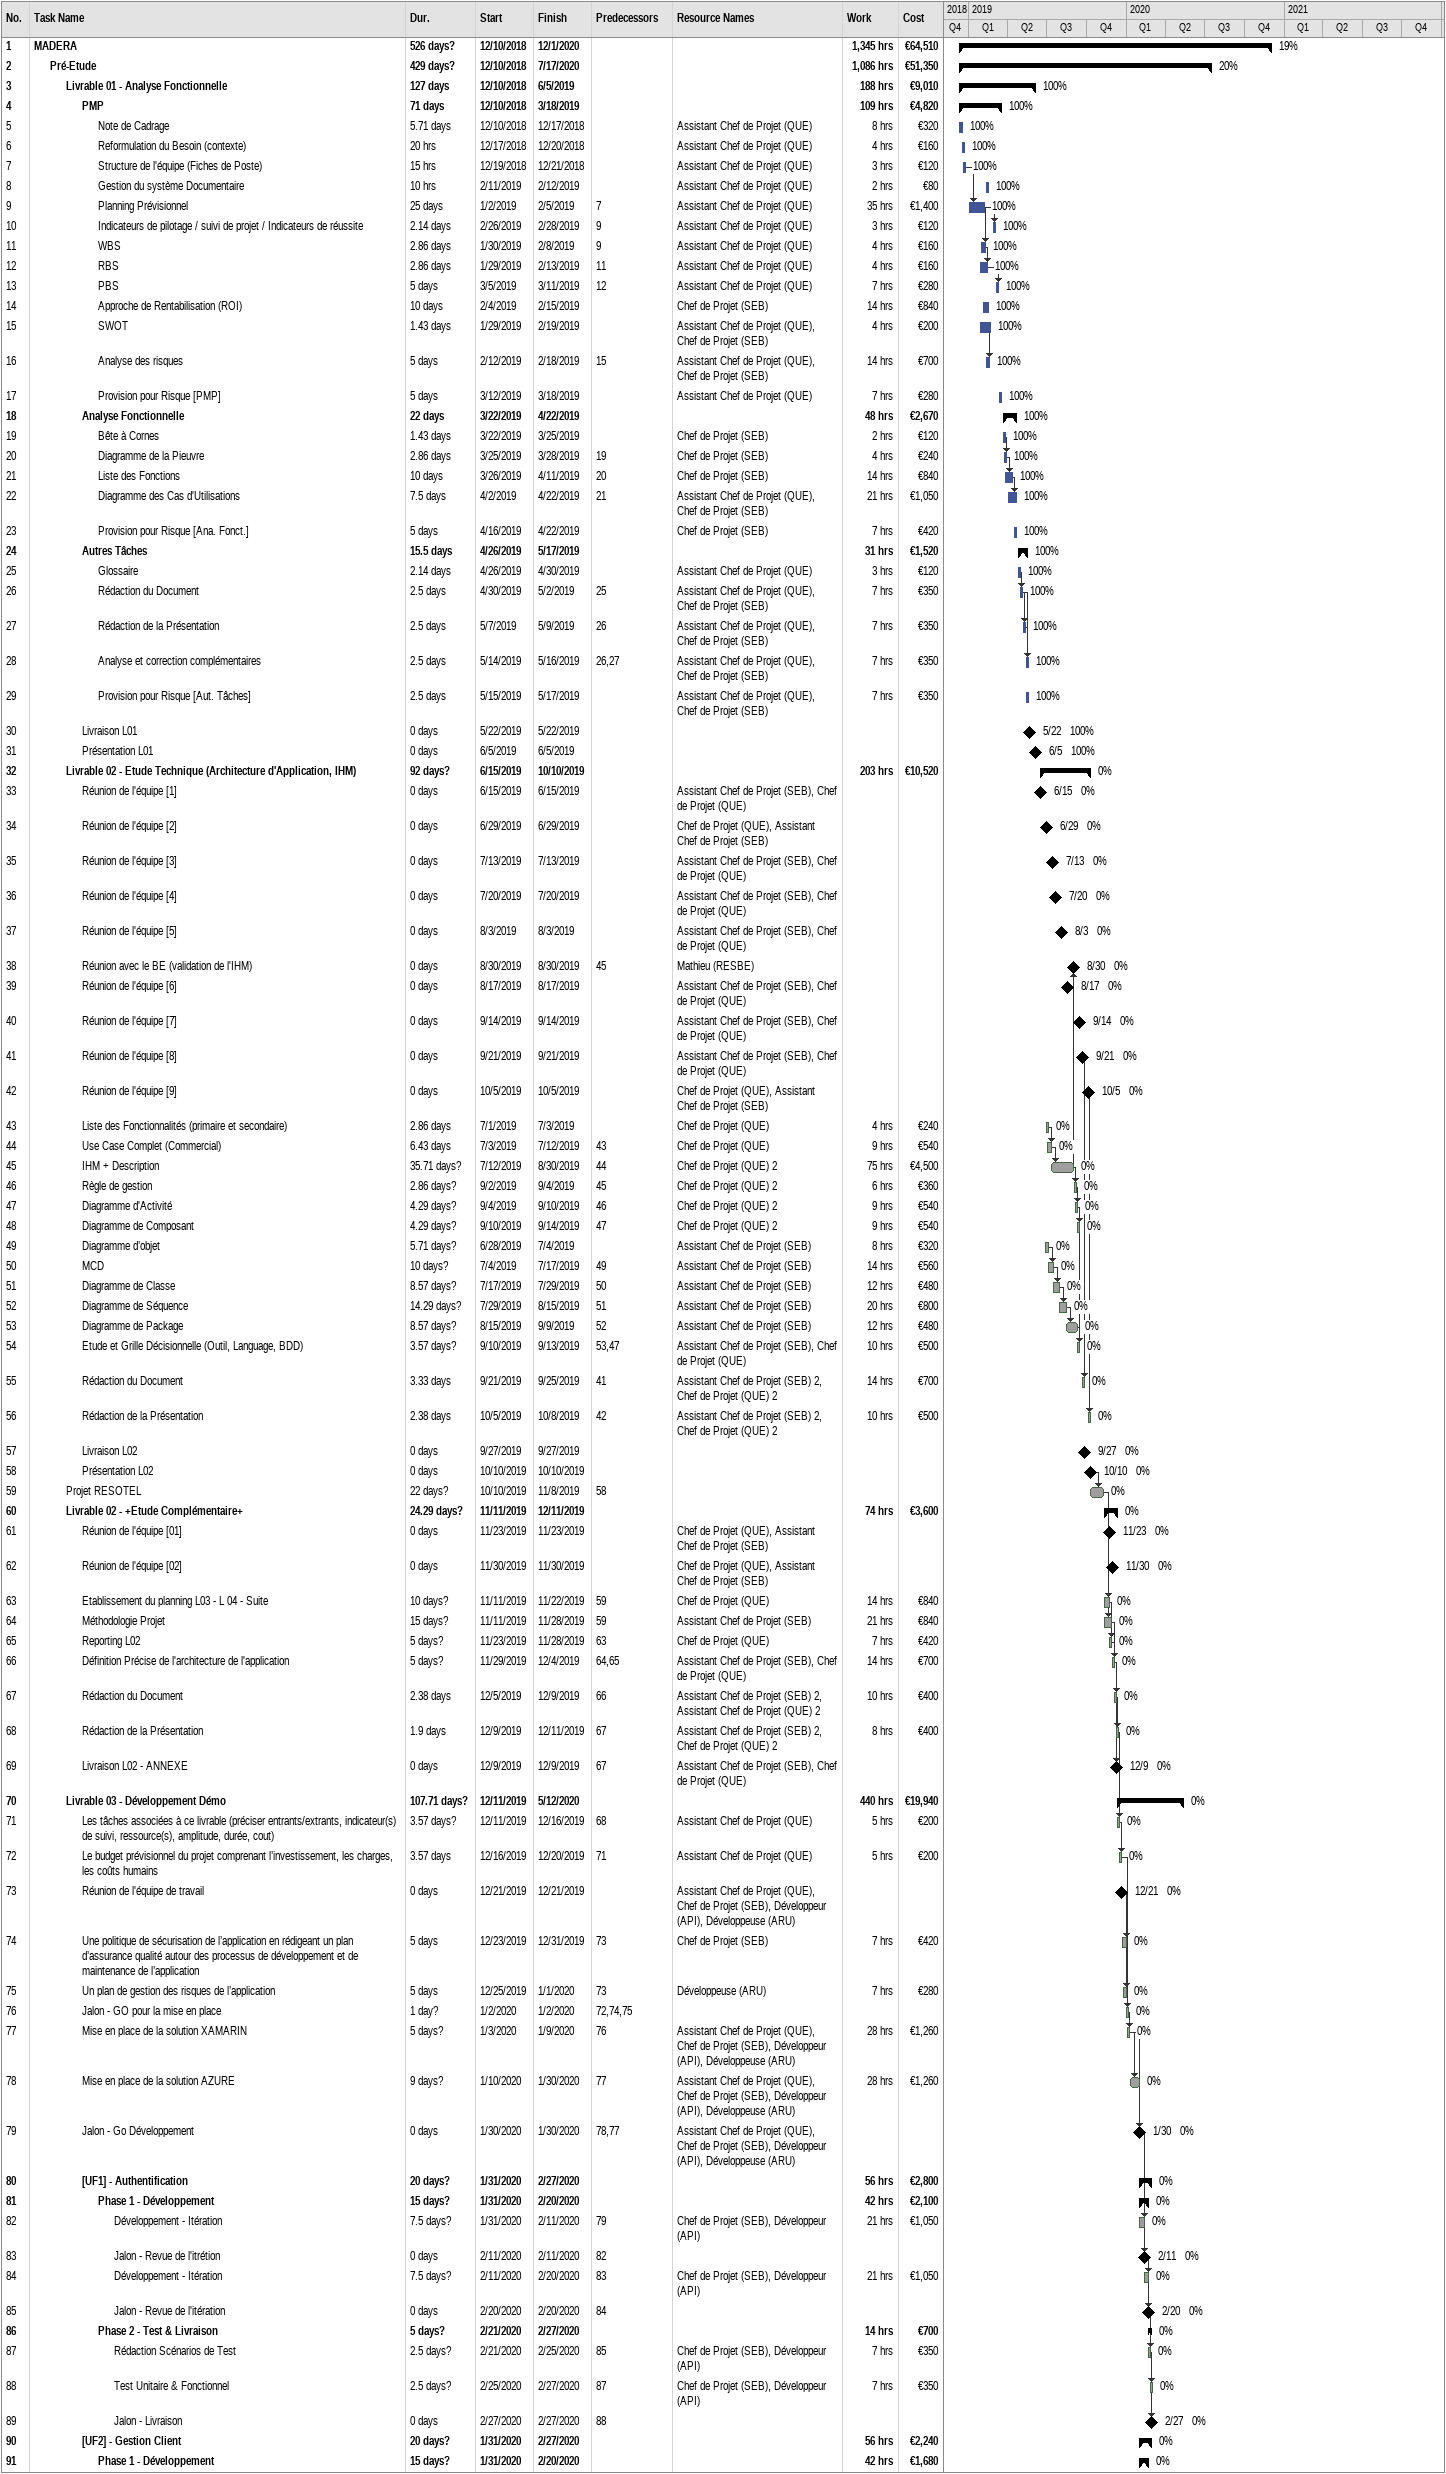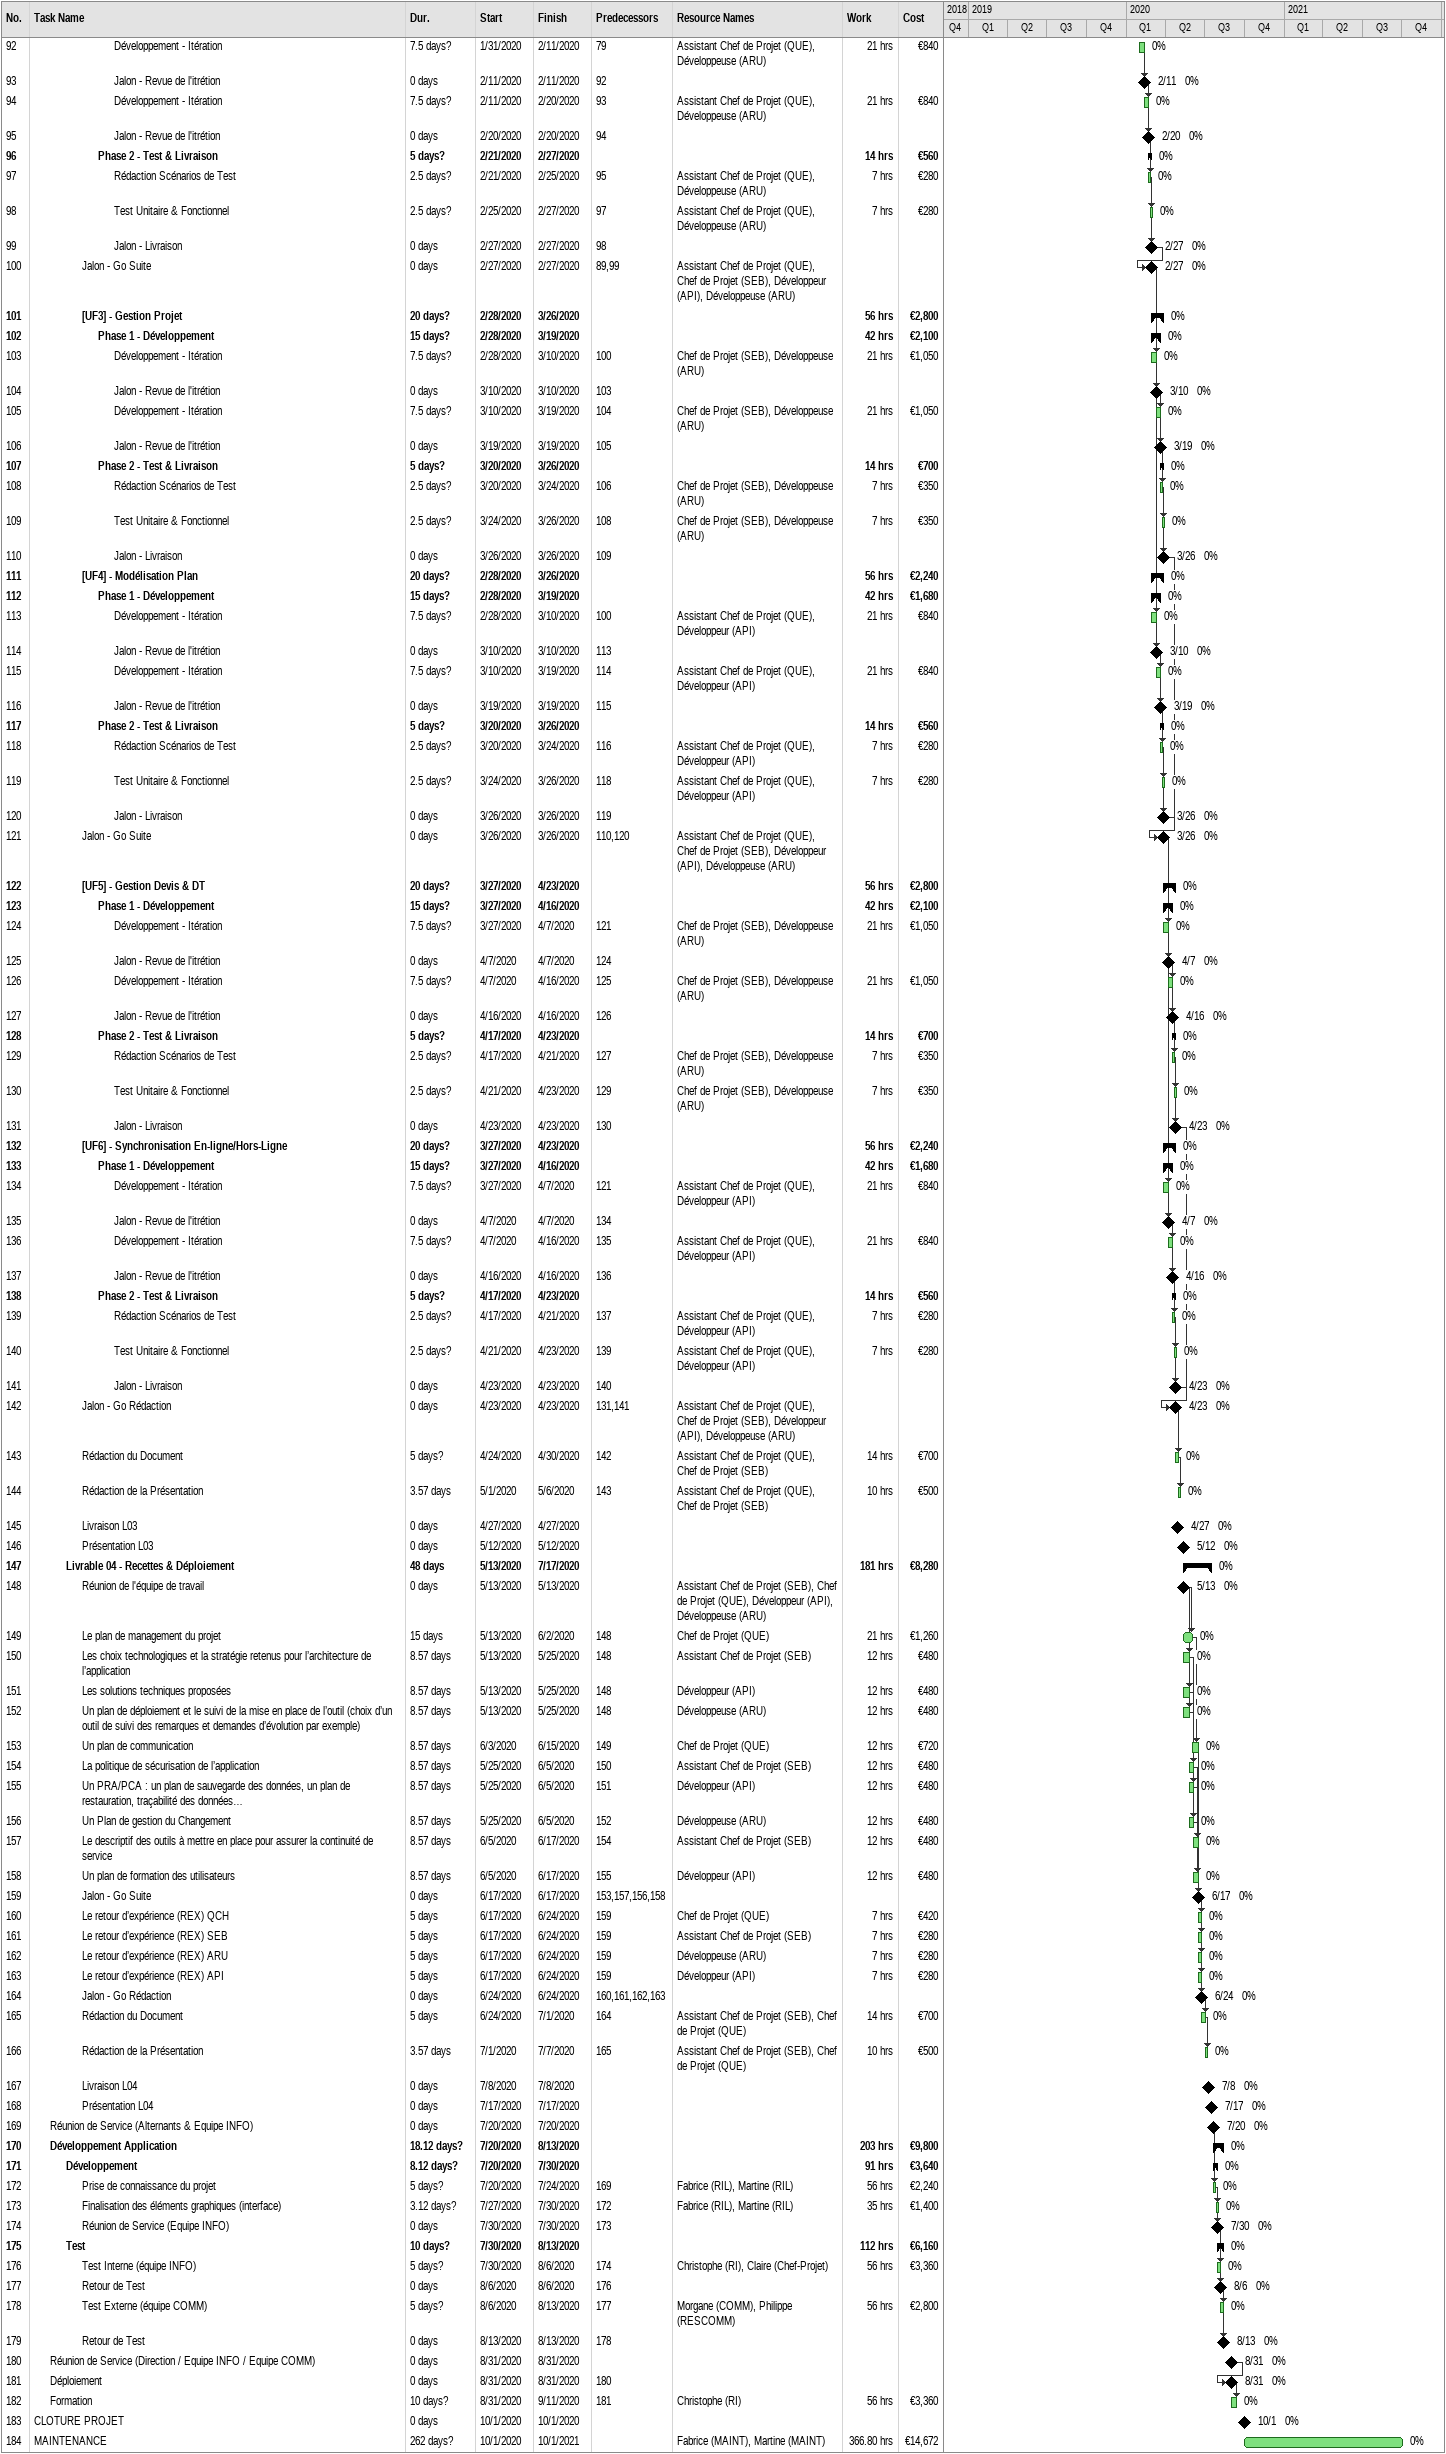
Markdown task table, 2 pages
| ID | Level | Task | Duration | Start | Finish | Predecessors | Resources | % complete | Work (h) | Cost (€) |
|---|---|---|---|---|---|---|---|---|---|---|
| 1 | 1 | **MADERA** | 526d? | 2018-12-10 | 2020-12-01 |  |  | 19 | 1345 | 64510 |
| 2 | 2 | **Pré-Etude** | 429d? | 2018-12-10 | 2020-07-17 |  |  | 20 | 1086 | 51350 |
| 3 | 3 | **Livrable 01 - Analyse Fonctionnelle** | 127d | 2018-12-10 | 2019-06-05 |  |  | 100 | 188 | 9010 |
| 4 | 4 | **PMP** | 71d | 2018-12-10 | 2019-03-18 |  |  | 100 | 109 | 4820 |
| 5 | 5 | Note de Cadrage | 5.71d | 2018-12-10 | 2018-12-17 |  | Assistant Chef de Projet (QUE) | 100 | 8 | 320 |
| 6 | 5 | Reformulation du Besoin (contexte) | 20h | 2018-12-17 | 2018-12-20 |  | Assistant Chef de Projet (QUE) | 100 | 4 | 160 |
| 7 | 5 | Structure de l'équipe (Fiches de Poste) | 15h | 2018-12-19 | 2018-12-21 |  | Assistant Chef de Projet (QUE) | 100 | 3 | 120 |
| 8 | 5 | Gestion du système Documentaire | 10h | 2019-02-11 | 2019-02-12 |  | Assistant Chef de Projet (QUE) | 100 | 2 | 80 |
| 9 | 5 | Planning Prévisionnel | 25d | 2019-01-02 | 2019-02-05 | 7 | Assistant Chef de Projet (QUE) | 100 | 35 | 1400 |
| 10 | 5 | Indicateurs de pilotage / suivi de projet / Indicateurs de réussite | 2.14d | 2019-02-26 | 2019-02-28 | 9 | Assistant Chef de Projet (QUE) | 100 | 3 | 120 |
| 11 | 5 | WBS | 2.86d | 2019-01-30 | 2019-02-08 | 9 | Assistant Chef de Projet (QUE) | 100 | 4 | 160 |
| 12 | 5 | RBS | 2.86d | 2019-01-29 | 2019-02-13 | 11 | Assistant Chef de Projet (QUE) | 100 | 4 | 160 |
| 13 | 5 | PBS | 5d | 2019-03-05 | 2019-03-11 | 12 | Assistant Chef de Projet (QUE) | 100 | 7 | 280 |
| 14 | 5 | Approche de Rentabilisation (ROI) | 10d | 2019-02-04 | 2019-02-15 |  | Chef de Projet (SEB) | 100 | 14 | 840 |
| 15 | 5 | SWOT | 1.43d | 2019-01-29 | 2019-02-19 |  | Assistant Chef de Projet (QUE), Chef de Projet (SEB) | 100 | 4 | 200 |
| 16 | 5 | Analyse des risques | 5d | 2019-02-12 | 2019-02-18 | 15 | Assistant Chef de Projet (QUE), Chef de Projet (SEB) | 100 | 14 | 700 |
| 17 | 5 | Provision pour Risque [PMP] | 5d | 2019-03-12 | 2019-03-18 |  | Assistant Chef de Projet (QUE) | 100 | 7 | 280 |
| 18 | 4 | **Analyse Fonctionnelle** | 22d | 2019-03-22 | 2019-04-22 |  |  | 100 | 48 | 2670 |
| 19 | 5 | Bête à Cornes | 1.43d | 2019-03-22 | 2019-03-25 |  | Chef de Projet (SEB) | 100 | 2 | 120 |
| 20 | 5 | Diagramme de la Pieuvre | 2.86d | 2019-03-25 | 2019-03-28 | 19 | Chef de Projet (SEB) | 100 | 4 | 240 |
| 21 | 5 | Liste des Fonctions | 10d | 2019-03-26 | 2019-04-11 | 20 | Chef de Projet (SEB) | 100 | 14 | 840 |
| 22 | 5 | Diagramme des Cas d'Utilisations | 7.5d | 2019-04-02 | 2019-04-22 | 21 | Assistant Chef de Projet (QUE), Chef de Projet (SEB) | 100 | 21 | 1050 |
| 23 | 5 | Provision pour Risque [Ana. Fonct.] | 5d | 2019-04-16 | 2019-04-22 |  | Chef de Projet (SEB) | 100 | 7 | 420 |
| 24 | 4 | **Autres Tâches** | 15.5d | 2019-04-26 | 2019-05-17 |  |  | 100 | 31 | 1520 |
| 25 | 5 | Glossaire | 2.14d | 2019-04-26 | 2019-04-30 |  | Assistant Chef de Projet (QUE) | 100 | 3 | 120 |
| 26 | 5 | Rédaction du Document | 2.5d | 2019-04-30 | 2019-05-02 | 25 | Assistant Chef de Projet (QUE), Chef de Projet (SEB) | 100 | 7 | 350 |
| 27 | 5 | Rédaction de la Présentation | 2.5d | 2019-05-07 | 2019-05-09 | 26 | Assistant Chef de Projet (QUE), Chef de Projet (SEB) | 100 | 7 | 350 |
| 28 | 5 | Analyse et correction complémentaires | 2.5d | 2019-05-14 | 2019-05-16 | 26, 27 | Assistant Chef de Projet (QUE), Chef de Projet (SEB) | 100 | 7 | 350 |
| 29 | 5 | Provision pour Risque [Aut. Tâches] | 2.5d | 2019-05-15 | 2019-05-17 |  | Assistant Chef de Projet (QUE), Chef de Projet (SEB) | 100 | 7 | 350 |
| 30 | 4 | Livraison L01 | 0d | 2019-05-22 | 2019-05-22 |  |  | 100 |  |  |
| 31 | 4 | Présentation L01 | 0d | 2019-06-05 | 2019-06-05 |  |  | 100 |  |  |
| 32 | 3 | **Livrable 02 - Etude Technique (Architecture d'Application, IHM)** | 92d? | 2019-06-15 | 2019-10-10 |  |  | 0 | 203 | 10520 |
| 33 | 4 | Réunion de l'équipe [1] | 0d | 2019-06-15 | 2019-06-15 |  | Assistant Chef de Projet (SEB), Chef de Projet (QUE) | 0 |  |  |
| 34 | 4 | Réunion de l'équipe [2] | 0d | 2019-06-29 | 2019-06-29 |  | Chef de Projet (QUE), Assistant Chef de Projet (SEB) | 0 |  |  |
| 35 | 4 | Réunion de l'équipe [3] | 0d | 2019-07-13 | 2019-07-13 |  | Assistant Chef de Projet (SEB), Chef de Projet (QUE) | 0 |  |  |
| 36 | 4 | Réunion de l'équipe [4] | 0d | 2019-07-20 | 2019-07-20 |  | Assistant Chef de Projet (SEB), Chef de Projet (QUE) | 0 |  |  |
| 37 | 4 | Réunion de l'équipe [5] | 0d | 2019-08-03 | 2019-08-03 |  | Assistant Chef de Projet (SEB), Chef de Projet (QUE) | 0 |  |  |
| 38 | 4 | Réunion avec le BE (validation de l'IHM) | 0d | 2019-08-30 | 2019-08-30 | 45 | Mathieu (RESBE) | 0 |  |  |
| 39 | 4 | Réunion de l'équipe [6] | 0d | 2019-08-17 | 2019-08-17 |  | Assistant Chef de Projet (SEB), Chef de Projet (QUE) | 0 |  |  |
| 40 | 4 | Réunion de l'équipe [7] | 0d | 2019-09-14 | 2019-09-14 |  | Assistant Chef de Projet (SEB), Chef de Projet (QUE) | 0 |  |  |
| 41 | 4 | Réunion de l'équipe [8] | 0d | 2019-09-21 | 2019-09-21 |  | Assistant Chef de Projet (SEB), Chef de Projet (QUE) | 0 |  |  |
| 42 | 4 | Réunion de l'équipe [9] | 0d | 2019-10-05 | 2019-10-05 |  | Chef de Projet (QUE), Assistant Chef de Projet (SEB) | 0 |  |  |
| 43 | 4 | Liste des Fonctionnalités (primaire et secondaire) | 2.86d | 2019-07-01 | 2019-07-03 |  | Chef de Projet (QUE) | 0 | 4 | 240 |
| 44 | 4 | Use Case Complet (Commercial) | 6.43d | 2019-07-03 | 2019-07-12 | 43 | Chef de Projet (QUE) | 0 | 9 | 540 |
| 45 | 4 | IHM + Description | 35.71d? | 2019-07-12 | 2019-08-30 | 44 | Chef de Projet (QUE) 2 | 0 | 75 | 4500 |
| 46 | 4 | Règle de gestion | 2.86d? | 2019-09-02 | 2019-09-04 | 45 | Chef de Projet (QUE) 2 | 0 | 6 | 360 |
| 47 | 4 | Diagramme d'Activité | 4.29d? | 2019-09-04 | 2019-09-10 | 46 | Chef de Projet (QUE) 2 | 0 | 9 | 540 |
| 48 | 4 | Diagramme de Composant | 4.29d? | 2019-09-10 | 2019-09-14 | 47 | Chef de Projet (QUE) 2 | 0 | 9 | 540 |
| 49 | 4 | Diagramme d’objet | 5.71d? | 2019-06-28 | 2019-07-04 |  | Assistant Chef de Projet (SEB) | 0 | 8 | 320 |
| 50 | 4 | MCD | 10d? | 2019-07-04 | 2019-07-17 | 49 | Assistant Chef de Projet (SEB) | 0 | 14 | 560 |
| 51 | 4 | Diagramme de Classe | 8.57d? | 2019-07-17 | 2019-07-29 | 50 | Assistant Chef de Projet (SEB) | 0 | 12 | 480 |
| 52 | 4 | Diagramme de Séquence | 14.29d? | 2019-07-29 | 2019-08-15 | 51 | Assistant Chef de Projet (SEB) | 0 | 20 | 800 |
| 53 | 4 | Diagramme de Package | 8.57d? | 2019-08-15 | 2019-09-09 | 52 | Assistant Chef de Projet (SEB) | 0 | 12 | 480 |
| 54 | 4 | Etude et Grille Décisionnelle (Outil, Language, BDD) | 3.57d? | 2019-09-10 | 2019-09-13 | 53, 47 | Assistant Chef de Projet (SEB), Chef de Projet (QUE) | 0 | 10 | 500 |
| 55 | 4 | Rédaction du Document | 3.33d | 2019-09-21 | 2019-09-25 | 41 | Assistant Chef de Projet (SEB) 2, Chef de Projet (QUE) 2 | 0 | 14 | 700 |
| 56 | 4 | Rédaction de la Présentation | 2.38d | 2019-10-05 | 2019-10-08 | 42 | Assistant Chef de Projet (SEB) 2, Chef de Projet (QUE) 2 | 0 | 10 | 500 |
| 57 | 4 | Livraison L02 | 0d | 2019-09-27 | 2019-09-27 |  |  | 0 |  |  |
| 58 | 4 | Présentation L02 | 0d | 2019-10-10 | 2019-10-10 |  |  | 0 |  |  |
| 59 | 3 | Projet RESOTEL | 22d? | 2019-10-10 | 2019-11-08 | 58 |  | 0 |  |  |
| 60 | 3 | **Livrable 02 - +Etude Complémentaire+** | 24.29d? | 2019-11-11 | 2019-12-11 |  |  | 0 | 74 | 3600 |
| 61 | 4 | Réunion de l'équipe [01] | 0d | 2019-11-23 | 2019-11-23 |  | Chef de Projet (QUE), Assistant Chef de Projet (SEB) | 0 |  |  |
| 62 | 4 | Réunion de l'équipe [02] | 0d | 2019-11-30 | 2019-11-30 |  | Chef de Projet (QUE), Assistant Chef de Projet (SEB) | 0 |  |  |
| 63 | 4 | Etablissement du planning L03 - L 04 - Suite | 10d? | 2019-11-11 | 2019-11-22 | 59 | Chef de Projet (QUE) | 0 | 14 | 840 |
| 64 | 4 | Méthodologie Projet | 15d? | 2019-11-11 | 2019-11-28 | 59 | Assistant Chef de Projet (SEB) | 0 | 21 | 840 |
| 65 | 4 | Reporting L02 | 5d? | 2019-11-23 | 2019-11-28 | 63 | Chef de Projet (QUE) | 0 | 7 | 420 |
| 66 | 4 | Définition Précise de l'architecture de l'application | 5d? | 2019-11-29 | 2019-12-04 | 64, 65 | Assistant Chef de Projet (SEB), Chef de Projet (QUE) | 0 | 14 | 700 |
| 67 | 4 | Rédaction du Document | 2.38d | 2019-12-05 | 2019-12-09 | 66 | Assistant Chef de Projet (SEB) 2, Assistant Chef de Projet (QUE) 2 | 0 | 10 | 400 |
| 68 | 4 | Rédaction de la Présentation | 1.9d | 2019-12-09 | 2019-12-11 | 67 | Assistant Chef de Projet (SEB) 2, Chef de Projet (QUE) 2 | 0 | 8 | 400 |
| 69 | 4 | Livraison L02 - ANNEXE | 0d | 2019-12-09 | 2019-12-09 | 67 | Assistant Chef de Projet (SEB), Chef de Projet (QUE) | 0 |  |  |
| 70 | 3 | **Livrable 03 - Développement Démo** | 107.71d? | 2019-12-11 | 2020-05-12 |  |  | 0 | 440 | 19940 |
| 71 | 4 | Les tâches associées à ce livrable (préciser entrants/extrants, indicateur(s) de suivi, ressource(s), amplitude, durée, cout) | 3.57d? | 2019-12-11 | 2019-12-16 | 68 | Assistant Chef de Projet (QUE) | 0 | 5 | 200 |
| 72 | 4 | Le budget prévisionnel du projet comprenant l’investissement, les charges, les coûts humains | 3.57d | 2019-12-16 | 2019-12-20 | 71 | Assistant Chef de Projet (QUE) | 0 | 5 | 200 |
| 73 | 4 | Réunion de l'équipe de travail | 0d | 2019-12-21 | 2019-12-21 |  | Assistant Chef de Projet (QUE), Chef de Projet (SEB), Développeur (API), Développeuse (ARU) | 0 |  |  |
| 74 | 4 | Une politique de sécurisation de l’application en rédigeant un plan d’assurance qualité autour des processus de développement et de maintenance de l’application | 5d | 2019-12-23 | 2019-12-31 | 73 | Chef de Projet (SEB) | 0 | 7 | 420 |
| 75 | 4 | Un plan de gestion des risques de l’application | 5d | 2019-12-25 | 2020-01-01 | 73 | Développeuse (ARU) | 0 | 7 | 280 |
| 76 | 4 | Jalon - GO pour la mise en place | 1d? | 2020-01-02 | 2020-01-02 | 72, 74, 75 |  | 0 |  |  |
| 77 | 4 | Mise en place de la solution XAMARIN | 5d? | 2020-01-03 | 2020-01-09 | 76 | Assistant Chef de Projet (QUE), Chef de Projet (SEB), Développeur (API), Développeuse (ARU) | 0 | 28 | 1260 |
| 78 | 4 | Mise en place de la solution AZURE | 9d? | 2020-01-10 | 2020-01-30 | 77 | Assistant Chef de Projet (QUE), Chef de Projet (SEB), Développeur (API), Développeuse (ARU) | 0 | 28 | 1260 |
| 79 | 4 | Jalon - Go Développement | 0d | 2020-01-30 | 2020-01-30 | 78, 77 | Assistant Chef de Projet (QUE), Chef de Projet (SEB), Développeur (API), Développeuse (ARU) | 0 |  |  |
| 80 | 4 | **[UF1] - Authentification** | 20d? | 2020-01-31 | 2020-02-27 |  |  | 0 | 56 | 2800 |
| 81 | 5 | **Phase 1 - Développement** | 15d? | 2020-01-31 | 2020-02-20 |  |  | 0 | 42 | 2100 |
| 82 | 6 | Développement - Itération | 7.5d? | 2020-01-31 | 2020-02-11 | 79 | Chef de Projet (SEB), Développeur (API) | 0 | 21 | 1050 |
| 83 | 6 | Jalon - Revue de l'itrétion | 0d | 2020-02-11 | 2020-02-11 | 82 |  | 0 |  |  |
| 84 | 6 | Développement - Itération | 7.5d? | 2020-02-11 | 2020-02-20 | 83 | Chef de Projet (SEB), Développeur (API) | 0 | 21 | 1050 |
| 85 | 6 | Jalon - Revue de l'itération | 0d | 2020-02-20 | 2020-02-20 | 84 |  | 0 |  |  |
| 86 | 5 | **Phase 2 - Test & Livraison** | 5d? | 2020-02-21 | 2020-02-27 |  |  | 0 | 14 | 700 |
| 87 | 6 | Rédaction Scénarios de Test | 2.5d? | 2020-02-21 | 2020-02-25 | 85 | Chef de Projet (SEB), Développeur (API) | 0 | 7 | 350 |
| 88 | 6 | Test Unitaire & Fonctionnel | 2.5d? | 2020-02-25 | 2020-02-27 | 87 | Chef de Projet (SEB), Développeur (API) | 0 | 7 | 350 |
| 89 | 6 | Jalon - Livraison | 0d | 2020-02-27 | 2020-02-27 | 88 |  | 0 |  |  |
| 90 | 4 | **[UF2] - Gestion Client** | 20d? | 2020-01-31 | 2020-02-27 |  |  | 0 | 56 | 2240 |
| 91 | 5 | **Phase 1 - Développement** | 15d? | 2020-01-31 | 2020-02-20 |  |  | 0 | 42 | 1680 |
| 92 | 6 | Développement - Itération | 7.5d? | 2020-01-31 | 2020-02-11 | 79 | Assistant Chef de Projet (QUE), Développeuse (ARU) | 0 | 21 | 840 |
| 93 | 6 | Jalon - Revue de l'itrétion | 0d | 2020-02-11 | 2020-02-11 | 92 |  | 0 |  |  |
| 94 | 6 | Développement - Itération | 7.5d? | 2020-02-11 | 2020-02-20 | 93 | Assistant Chef de Projet (QUE), Développeuse (ARU) | 0 | 21 | 840 |
| 95 | 6 | Jalon - Revue de l'itrétion | 0d | 2020-02-20 | 2020-02-20 | 94 |  | 0 |  |  |
| 96 | 5 | **Phase 2 - Test & Livraison** | 5d? | 2020-02-21 | 2020-02-27 |  |  | 0 | 14 | 560 |
| 97 | 6 | Rédaction Scénarios de Test | 2.5d? | 2020-02-21 | 2020-02-25 | 95 | Assistant Chef de Projet (QUE), Développeuse (ARU) | 0 | 7 | 280 |
| 98 | 6 | Test Unitaire & Fonctionnel | 2.5d? | 2020-02-25 | 2020-02-27 | 97 | Assistant Chef de Projet (QUE), Développeuse (ARU) | 0 | 7 | 280 |
| 99 | 6 | Jalon - Livraison | 0d | 2020-02-27 | 2020-02-27 | 98 |  | 0 |  |  |
| 100 | 4 | Jalon - Go Suite | 0d | 2020-02-27 | 2020-02-27 | 89, 99 | Assistant Chef de Projet (QUE), Chef de Projet (SEB), Développeur (API), Développeuse (ARU) | 0 |  |  |
| 101 | 4 | **[UF3] - Gestion Projet** | 20d? | 2020-02-28 | 2020-03-26 |  |  | 0 | 56 | 2800 |
| 102 | 5 | **Phase 1 - Développement** | 15d? | 2020-02-28 | 2020-03-19 |  |  | 0 | 42 | 2100 |
| 103 | 6 | Développement - Itération | 7.5d? | 2020-02-28 | 2020-03-10 | 100 | Chef de Projet (SEB), Développeuse (ARU) | 0 | 21 | 1050 |
| 104 | 6 | Jalon - Revue de l'itrétion | 0d | 2020-03-10 | 2020-03-10 | 103 |  | 0 |  |  |
| 105 | 6 | Développement - Itération | 7.5d? | 2020-03-10 | 2020-03-19 | 104 | Chef de Projet (SEB), Développeuse (ARU) | 0 | 21 | 1050 |
| 106 | 6 | Jalon - Revue de l'itrétion | 0d | 2020-03-19 | 2020-03-19 | 105 |  | 0 |  |  |
| 107 | 5 | **Phase 2 - Test & Livraison** | 5d? | 2020-03-20 | 2020-03-26 |  |  | 0 | 14 | 700 |
| 108 | 6 | Rédaction Scénarios de Test | 2.5d? | 2020-03-20 | 2020-03-24 | 106 | Chef de Projet (SEB), Développeuse (ARU) | 0 | 7 | 350 |
| 109 | 6 | Test Unitaire & Fonctionnel | 2.5d? | 2020-03-24 | 2020-03-26 | 108 | Chef de Projet (SEB), Développeuse (ARU) | 0 | 7 | 350 |
| 110 | 6 | Jalon - Livraison | 0d | 2020-03-26 | 2020-03-26 | 109 |  | 0 |  |  |
| 111 | 4 | **[UF4] - Modélisation Plan** | 20d? | 2020-02-28 | 2020-03-26 |  |  | 0 | 56 | 2240 |
| 112 | 5 | **Phase 1 - Développement** | 15d? | 2020-02-28 | 2020-03-19 |  |  | 0 | 42 | 1680 |
| 113 | 6 | Développement - Itération | 7.5d? | 2020-02-28 | 2020-03-10 | 100 | Assistant Chef de Projet (QUE), Développeur (API) | 0 | 21 | 840 |
| 114 | 6 | Jalon - Revue de l'itrétion | 0d | 2020-03-10 | 2020-03-10 | 113 |  | 0 |  |  |
| 115 | 6 | Développement - Itération | 7.5d? | 2020-03-10 | 2020-03-19 | 114 | Assistant Chef de Projet (QUE), Développeur (API) | 0 | 21 | 840 |
| 116 | 6 | Jalon - Revue de l'itrétion | 0d | 2020-03-19 | 2020-03-19 | 115 |  | 0 |  |  |
| 117 | 5 | **Phase 2 - Test & Livraison** | 5d? | 2020-03-20 | 2020-03-26 |  |  | 0 | 14 | 560 |
| 118 | 6 | Rédaction Scénarios de Test | 2.5d? | 2020-03-20 | 2020-03-24 | 116 | Assistant Chef de Projet (QUE), Développeur (API) | 0 | 7 | 280 |
| 119 | 6 | Test Unitaire & Fonctionnel | 2.5d? | 2020-03-24 | 2020-03-26 | 118 | Assistant Chef de Projet (QUE), Développeur (API) | 0 | 7 | 280 |
| 120 | 6 | Jalon - Livraison | 0d | 2020-03-26 | 2020-03-26 | 119 |  | 0 |  |  |
| 121 | 4 | Jalon - Go Suite | 0d | 2020-03-26 | 2020-03-26 | 110, 120 | Assistant Chef de Projet (QUE), Chef de Projet (SEB), Développeur (API), Développeuse (ARU) | 0 |  |  |
| 122 | 4 | **[UF5] - Gestion Devis & DT** | 20d? | 2020-03-27 | 2020-04-23 |  |  | 0 | 56 | 2800 |
| 123 | 5 | **Phase 1 - Développement** | 15d? | 2020-03-27 | 2020-04-16 |  |  | 0 | 42 | 2100 |
| 124 | 6 | Développement - Itération | 7.5d? | 2020-03-27 | 2020-04-07 | 121 | Chef de Projet (SEB), Développeuse (ARU) | 0 | 21 | 1050 |
| 125 | 6 | Jalon - Revue de l'itrétion | 0d | 2020-04-07 | 2020-04-07 | 124 |  | 0 |  |  |
| 126 | 6 | Développement - Itération | 7.5d? | 2020-04-07 | 2020-04-16 | 125 | Chef de Projet (SEB), Développeuse (ARU) | 0 | 21 | 1050 |
| 127 | 6 | Jalon - Revue de l'itrétion | 0d | 2020-04-16 | 2020-04-16 | 126 |  | 0 |  |  |
| 128 | 5 | **Phase 2 - Test & Livraison** | 5d? | 2020-04-17 | 2020-04-23 |  |  | 0 | 14 | 700 |
| 129 | 6 | Rédaction Scénarios de Test | 2.5d? | 2020-04-17 | 2020-04-21 | 127 | Chef de Projet (SEB), Développeuse (ARU) | 0 | 7 | 350 |
| 130 | 6 | Test Unitaire & Fonctionnel | 2.5d? | 2020-04-21 | 2020-04-23 | 129 | Chef de Projet (SEB), Développeuse (ARU) | 0 | 7 | 350 |
| 131 | 6 | Jalon - Livraison | 0d | 2020-04-23 | 2020-04-23 | 130 |  | 0 |  |  |
| 132 | 4 | **[UF6] - Synchronisation En-ligne/Hors-Ligne** | 20d? | 2020-03-27 | 2020-04-23 |  |  | 0 | 56 | 2240 |
| 133 | 5 | **Phase 1 - Développement** | 15d? | 2020-03-27 | 2020-04-16 |  |  | 0 | 42 | 1680 |
| 134 | 6 | Développement - Itération | 7.5d? | 2020-03-27 | 2020-04-07 | 121 | Assistant Chef de Projet (QUE), Développeur (API) | 0 | 21 | 840 |
| 135 | 6 | Jalon - Revue de l'itrétion | 0d | 2020-04-07 | 2020-04-07 | 134 |  | 0 |  |  |
| 136 | 6 | Développement - Itération | 7.5d? | 2020-04-07 | 2020-04-16 | 135 | Assistant Chef de Projet (QUE), Développeur (API) | 0 | 21 | 840 |
| 137 | 6 | Jalon - Revue de l'itrétion | 0d | 2020-04-16 | 2020-04-16 | 136 |  | 0 |  |  |
| 138 | 5 | **Phase 2 - Test & Livraison** | 5d? | 2020-04-17 | 2020-04-23 |  |  | 0 | 14 | 560 |
| 139 | 6 | Rédaction Scénarios de Test | 2.5d? | 2020-04-17 | 2020-04-21 | 137 | Assistant Chef de Projet (QUE), Développeur (API) | 0 | 7 | 280 |
| 140 | 6 | Test Unitaire & Fonctionnel | 2.5d? | 2020-04-21 | 2020-04-23 | 139 | Assistant Chef de Projet (QUE), Développeur (API) | 0 | 7 | 280 |
| 141 | 6 | Jalon - Livraison | 0d | 2020-04-23 | 2020-04-23 | 140 |  | 0 |  |  |
| 142 | 4 | Jalon - Go Rédaction | 0d | 2020-04-23 | 2020-04-23 | 131, 141 | Assistant Chef de Projet (QUE), Chef de Projet (SEB), Développeur (API), Développeuse (ARU) | 0 |  |  |
| 143 | 4 | Rédaction du Document | 5d? | 2020-04-24 | 2020-04-30 | 142 | Assistant Chef de Projet (QUE), Chef de Projet (SEB) | 0 | 14 | 700 |
| 144 | 4 | Rédaction de la Présentation | 3.57d | 2020-05-01 | 2020-05-06 | 143 | Assistant Chef de Projet (QUE), Chef de Projet (SEB) | 0 | 10 | 500 |
| 145 | 4 | Livraison L03 | 0d | 2020-04-27 | 2020-04-27 |  |  | 0 |  |  |
| 146 | 4 | Présentation L03 | 0d | 2020-05-12 | 2020-05-12 |  |  | 0 |  |  |
| 147 | 3 | **Livrable 04 - Recettes & Déploiement** | 48d | 2020-05-13 | 2020-07-17 |  |  | 0 | 181 | 8280 |
| 148 | 4 | Réunion de l'équipe de travail | 0d | 2020-05-13 | 2020-05-13 |  | Assistant Chef de Projet (SEB), Chef de Projet (QUE), Développeur (API), Développeuse (ARU) | 0 |  |  |
| 149 | 4 | Le plan de management du projet | 15d | 2020-05-13 | 2020-06-02 | 148 | Chef de Projet (QUE) | 0 | 21 | 1260 |
| 150 | 4 | Les choix technologiques et la stratégie retenus pour l’architecture de l’application | 8.57d | 2020-05-13 | 2020-05-25 | 148 | Assistant Chef de Projet (SEB) | 0 | 12 | 480 |
| 151 | 4 | Les solutions techniques proposées | 8.57d | 2020-05-13 | 2020-05-25 | 148 | Développeur (API) | 0 | 12 | 480 |
| 152 | 4 | Un plan de déploiement et le suivi de la mise en place de l’outil (choix d’un outil de suivi des remarques et demandes d’évolution par exemple) | 8.57d | 2020-05-13 | 2020-05-25 | 148 | Développeuse (ARU) | 0 | 12 | 480 |
| 153 | 4 | Un plan de communication | 8.57d | 2020-06-03 | 2020-06-15 | 149 | Chef de Projet (QUE) | 0 | 12 | 720 |
| 154 | 4 | La politique de sécurisation de l’application | 8.57d | 2020-05-25 | 2020-06-05 | 150 | Assistant Chef de Projet (SEB) | 0 | 12 | 480 |
| 155 | 4 | Un PRA/PCA : un plan de sauvegarde des données, un plan de restauration, traçabilité des données… | 8.57d | 2020-05-25 | 2020-06-05 | 151 | Développeur (API) | 0 | 12 | 480 |
| 156 | 4 | Un Plan de gestion du Changement | 8.57d | 2020-05-25 | 2020-06-05 | 152 | Développeuse (ARU) | 0 | 12 | 480 |
| 157 | 4 | Le descriptif des outils à mettre en place pour assurer la continuité de service | 8.57d | 2020-06-05 | 2020-06-17 | 154 | Assistant Chef de Projet (SEB) | 0 | 12 | 480 |
| 158 | 4 | Un plan de formation des utilisateurs | 8.57d | 2020-06-05 | 2020-06-17 | 155 | Développeur (API) | 0 | 12 | 480 |
| 159 | 4 | Jalon - Go Suite | 0d | 2020-06-17 | 2020-06-17 | 153, 157, 156, 158 |  | 0 |  |  |
| 160 | 4 | Le retour d’expérience (REX) QCH | 5d | 2020-06-17 | 2020-06-24 | 159 | Chef de Projet (QUE) | 0 | 7 | 420 |
| 161 | 4 | Le retour d’expérience (REX) SEB | 5d | 2020-06-17 | 2020-06-24 | 159 | Assistant Chef de Projet (SEB) | 0 | 7 | 280 |
| 162 | 4 | Le retour d’expérience (REX) ARU | 5d | 2020-06-17 | 2020-06-24 | 159 | Développeuse (ARU) | 0 | 7 | 280 |
| 163 | 4 | Le retour d’expérience (REX) API | 5d | 2020-06-17 | 2020-06-24 | 159 | Développeur (API) | 0 | 7 | 280 |
| 164 | 4 | Jalon - Go Rédaction | 0d | 2020-06-24 | 2020-06-24 | 160, 161, 162, 163 |  | 0 |  |  |
| 165 | 4 | Rédaction du Document | 5d | 2020-06-24 | 2020-07-01 | 164 | Assistant Chef de Projet (SEB), Chef de Projet (QUE) | 0 | 14 | 700 |
| 166 | 4 | Rédaction de la Présentation | 3.57d | 2020-07-01 | 2020-07-07 | 165 | Assistant Chef de Projet (SEB), Chef de Projet (QUE) | 0 | 10 | 500 |
| 167 | 4 | Livraison L04 | 0d | 2020-07-08 | 2020-07-08 |  |  | 0 |  |  |
| 168 | 4 | Présentation L04 | 0d | 2020-07-17 | 2020-07-17 |  |  | 0 |  |  |
| 169 | 2 | Réunion de Service (Alternants & Equipe INFO) | 0d | 2020-07-20 | 2020-07-20 |  |  | 0 |  |  |
| 170 | 2 | **Développement Application** | 18.12d? | 2020-07-20 | 2020-08-13 |  |  | 0 | 203 | 9800 |
| 171 | 3 | **Développement** | 8.12d? | 2020-07-20 | 2020-07-30 |  |  | 0 | 91 | 3640 |
| 172 | 4 | Prise de connaissance du projet | 5d? | 2020-07-20 | 2020-07-24 | 169 | Fabrice (RIL), Martine (RIL) | 0 | 56 | 2240 |
| 173 | 4 | Finalisation des éléments graphiques (interface) | 3.12d? | 2020-07-27 | 2020-07-30 | 172 | Fabrice (RIL), Martine (RIL) | 0 | 35 | 1400 |
| 174 | 4 | Réunion de Service (Equipe INFO) | 0d | 2020-07-30 | 2020-07-30 | 173 |  | 0 |  |  |
| 175 | 3 | **Test** | 10d? | 2020-07-30 | 2020-08-13 |  |  | 0 | 112 | 6160 |
| 176 | 4 | Test Interne (équipe INFO) | 5d? | 2020-07-30 | 2020-08-06 | 174 | Christophe (RI), Claire (Chef-Projet) | 0 | 56 | 3360 |
| 177 | 4 | Retour de Test | 0d | 2020-08-06 | 2020-08-06 | 176 |  | 0 |  |  |
| 178 | 4 | Test Externe (équipe COMM) | 5d? | 2020-08-06 | 2020-08-13 | 177 | Morgane (COMM), Philippe (RESCOMM) | 0 | 56 | 2800 |
| 179 | 4 | Retour de Test | 0d | 2020-08-13 | 2020-08-13 | 178 |  | 0 |  |  |
| 180 | 2 | Réunion de Service (Direction / Equipe INFO / Equipe COMM) | 0d | 2020-08-31 | 2020-08-31 |  |  | 0 |  |  |
| 181 | 2 | Déploiement | 0d | 2020-08-31 | 2020-08-31 | 180 |  | 0 |  |  |
| 182 | 2 | Formation | 10d? | 2020-08-31 | 2020-09-11 | 181 | Christophe (RI) | 0 | 56 | 3360 |
| 183 | 1 | CLOTURE PROJET | 0d | 2020-10-01 | 2020-10-01 |  |  | 0 |  |  |
| 184 | 1 | MAINTENANCE | 262d? | 2020-10-01 | 2021-10-01 |  | Fabrice (MAINT), Martine (MAINT) | 0 | 366.80 | 14672 |
